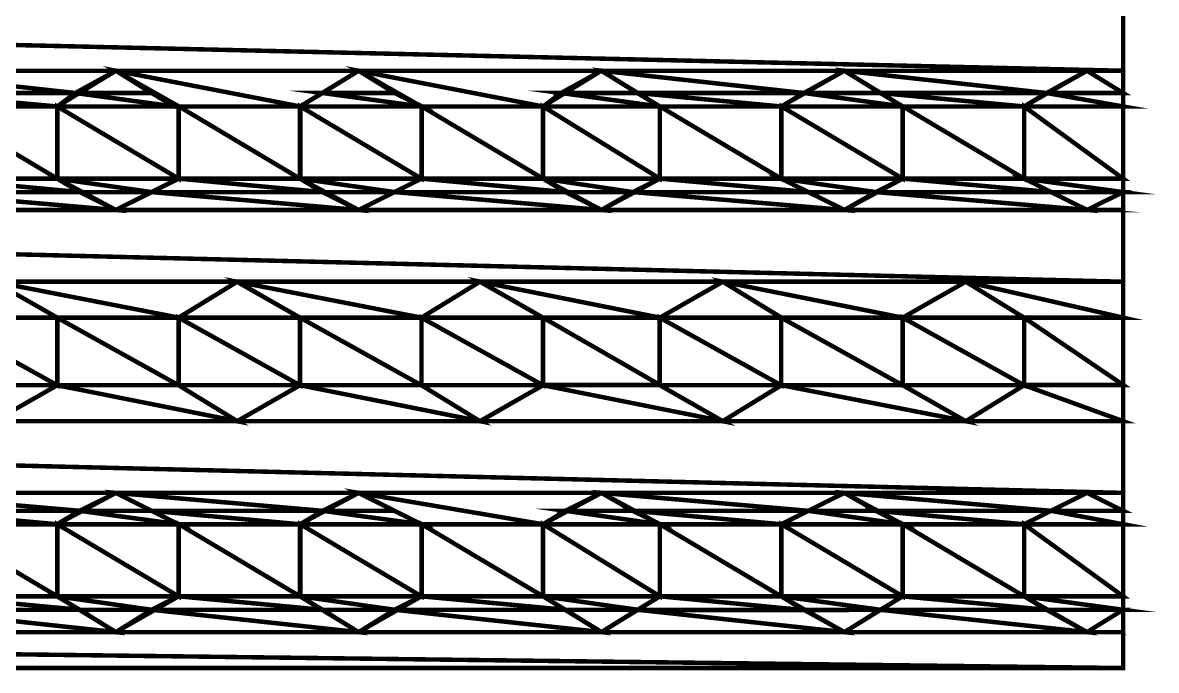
# Model space of a CAD drawing. Header units: metres. Extents: x -593 to 248, y 430 to 1024.
# Drawn here: x -471.31 to -460.62, y 573.08 to 579.19 of the extents above; entities that cross this region are included whole.
import ezdxf

# ---------------------------------------------------------------- set-up
doc = ezdxf.new("R2010")
doc.units = ezdxf.units.M
doc.header["$MEASUREMENT"] = 0
for name, color, linetype in [('C00-00-00-BLACK', 7, 'Continuous'), ('C62-64-65', 252, 'Continuous'), ('C93-95-97', 253, 'Continuous')]:
    doc.layers.add(name, color=color, linetype=linetype)

msp = doc.modelspace()

# ---------------------------------------------------------------- linework, layer by layer
at = {"layer": 'C00-00-00-BLACK', "const_width": 0.0423}
for points in [[(-460.931, 586.583), (-460.931, 573.103)], [(-470.983, 578.403), (-470.431, 578.74)], [(-470.431, 578.74), (-469.839, 578.403)], [(-468.694, 578.403), (-468.141, 578.74)], [(-468.141, 578.74), (-467.549, 578.403)], [(-466.402, 578.403), (-465.852, 578.74)], [(-465.852, 578.74), (-465.3, 578.403)], [(-464.156, 578.403), (-463.56, 578.74)], [(-463.56, 578.74), (-463.01, 578.403)], [(-461.865, 578.403), (-461.272, 578.74)], [(-461.272, 578.74), (-460.931, 578.53)], [(-470.983, 578.403), (-470.983, 577.722)], [(-469.839, 578.403), (-469.839, 577.722)], [(-468.694, 578.403), (-468.694, 577.722)], [(-467.549, 578.403), (-467.549, 577.722)], [(-466.402, 578.403), (-466.402, 577.722)], [(-465.3, 578.403), (-465.3, 577.722)], [(-464.156, 578.403), (-464.156, 577.722)], [(-463.01, 578.403), (-463.01, 577.722)], [(-461.865, 578.403), (-461.865, 577.722)], [(-470.983, 577.722), (-470.431, 577.426)], [(-470.431, 577.426), (-469.839, 577.722)], [(-468.694, 577.722), (-468.141, 577.426)], [(-468.141, 577.426), (-467.549, 577.722)], [(-466.402, 577.722), (-465.852, 577.426)], [(-465.852, 577.426), (-465.3, 577.722)], [(-464.156, 577.722), (-463.56, 577.426)], [(-463.56, 577.426), (-463.01, 577.722)], [(-461.865, 577.722), (-461.272, 577.426)], [(-461.272, 577.426), (-460.931, 577.595)], [(-471.578, 576.749), (-470.983, 576.41)], [(-469.839, 576.41), (-469.286, 576.749)], [(-469.286, 576.749), (-468.694, 576.41)], [(-467.549, 576.41), (-466.997, 576.749)], [(-466.997, 576.749), (-466.402, 576.41)], [(-465.3, 576.41), (-464.707, 576.749)], [(-464.707, 576.749), (-464.156, 576.41)], [(-463.01, 576.41), (-462.415, 576.749)], [(-462.415, 576.749), (-461.865, 576.41)], [(-470.983, 576.41), (-470.983, 575.772)], [(-469.839, 576.41), (-469.839, 575.772)], [(-468.694, 576.41), (-468.694, 575.772)], [(-467.549, 576.41), (-467.549, 575.772)], [(-466.402, 576.41), (-466.402, 575.772)], [(-465.3, 576.41), (-465.3, 575.772)], [(-464.156, 576.41), (-464.156, 575.772)], [(-463.01, 576.41), (-463.01, 575.772)], [(-461.865, 576.41), (-461.865, 575.772)], [(-471.578, 575.433), (-470.983, 575.772)], [(-469.839, 575.772), (-469.286, 575.433)], [(-469.286, 575.433), (-468.694, 575.772)], [(-467.549, 575.772), (-466.997, 575.433)], [(-466.997, 575.433), (-466.402, 575.772)], [(-465.3, 575.772), (-464.707, 575.433)], [(-464.707, 575.433), (-464.156, 575.772)], [(-463.01, 575.772), (-462.415, 575.433)], [(-462.415, 575.433), (-461.865, 575.772)], [(-470.983, 574.46), (-470.431, 574.756)], [(-470.431, 574.756), (-469.839, 574.46)], [(-468.694, 574.46), (-468.141, 574.756)], [(-468.141, 574.756), (-467.549, 574.46)], [(-466.402, 574.46), (-465.852, 574.756)], [(-465.852, 574.756), (-465.3, 574.46)], [(-464.156, 574.46), (-463.56, 574.756)], [(-463.56, 574.756), (-463.01, 574.46)], [(-461.865, 574.46), (-461.272, 574.756)], [(-461.272, 574.756), (-460.931, 574.587)], [(-470.983, 574.46), (-470.983, 573.78)], [(-469.839, 574.46), (-469.839, 573.78)], [(-468.694, 574.46), (-468.694, 573.78)], [(-467.549, 574.46), (-467.549, 573.78)], [(-466.402, 574.46), (-466.402, 573.78)], [(-465.3, 574.46), (-465.3, 573.78)], [(-464.156, 574.46), (-464.156, 573.78)], [(-463.01, 574.46), (-463.01, 573.78)], [(-461.865, 574.46), (-461.865, 573.78)], [(-470.983, 573.78), (-470.431, 573.442)], [(-470.431, 573.442), (-469.839, 573.78)], [(-468.694, 573.78), (-468.141, 573.442)], [(-468.141, 573.442), (-467.549, 573.78)], [(-466.402, 573.78), (-465.852, 573.442)], [(-465.852, 573.442), (-465.3, 573.78)], [(-464.156, 573.78), (-463.56, 573.442)], [(-463.56, 573.442), (-463.01, 573.78)], [(-461.865, 573.78), (-461.272, 573.442)], [(-461.272, 573.442), (-460.931, 573.653)], [(-460.931, 573.103), (-488.286, 573.103)]]:
    msp.add_lwpolyline(points, dxfattribs=at)
at = {"layer": 'C62-64-65', "const_width": 0.0423}
for points in [[(-470.431, 578.74), (-470.094, 578.53), (-470.813, 578.53), (-470.431, 578.74)], [(-468.141, 578.74), (-467.802, 578.53), (-468.481, 578.53), (-468.141, 578.74)], [(-465.852, 578.74), (-465.513, 578.53), (-466.232, 578.53), (-465.852, 578.74)], [(-463.56, 578.74), (-463.221, 578.53), (-463.942, 578.53), (-463.56, 578.74)], [(-461.272, 578.74), (-460.931, 578.53), (-461.653, 578.53), (-461.272, 578.74)], [(-470.094, 578.53), (-470.813, 578.53), (-469.879, 578.403), (-470.094, 578.53)], [(-470.813, 578.53), (-469.879, 578.403), (-470.983, 578.403), (-470.813, 578.53)], [(-467.802, 578.53), (-468.481, 578.53), (-467.549, 578.403), (-467.802, 578.53)], [(-468.481, 578.53), (-467.549, 578.403), (-468.694, 578.403), (-468.481, 578.53)], [(-465.513, 578.53), (-466.232, 578.53), (-465.3, 578.403), (-465.513, 578.53)], [(-466.232, 578.53), (-465.3, 578.403), (-466.402, 578.403), (-466.232, 578.53)], [(-463.221, 578.53), (-463.942, 578.53), (-463.01, 578.403), (-463.221, 578.53)], [(-463.942, 578.53), (-463.01, 578.403), (-464.156, 578.403), (-463.942, 578.53)], [(-461.653, 578.53), (-460.931, 578.403), (-461.865, 578.403), (-461.653, 578.53)], [(-460.931, 578.53), (-461.653, 578.53), (-460.931, 578.403), (-460.931, 578.53)], [(-469.839, 578.403), (-470.983, 578.403), (-469.839, 577.722), (-469.839, 578.403)], [(-470.983, 578.403), (-469.839, 577.722), (-470.983, 577.722), (-470.983, 578.403)], [(-467.549, 578.403), (-468.691, 578.403), (-467.549, 577.722), (-467.549, 578.403)], [(-468.691, 578.403), (-467.549, 577.722), (-468.691, 577.722), (-468.691, 578.403)], [(-465.3, 578.403), (-466.402, 578.403), (-465.3, 577.722), (-465.3, 578.403)], [(-466.402, 578.403), (-465.3, 577.722), (-466.402, 577.722), (-466.402, 578.403)], [(-463.01, 578.403), (-464.153, 578.403), (-463.01, 577.722), (-463.01, 578.403)], [(-464.153, 578.403), (-463.01, 577.722), (-464.153, 577.722), (-464.153, 578.403)], [(-460.931, 578.403), (-461.865, 578.403), (-460.931, 577.722), (-460.931, 578.403)], [(-461.865, 578.403), (-460.931, 577.722), (-461.865, 577.722), (-461.865, 578.403)], [(-469.839, 577.722), (-470.985, 577.722), (-470.094, 577.595), (-469.839, 577.722)], [(-470.985, 577.722), (-470.094, 577.595), (-470.773, 577.595), (-470.985, 577.722)], [(-467.549, 577.722), (-468.694, 577.722), (-467.802, 577.595), (-467.549, 577.722)], [(-468.694, 577.722), (-467.802, 577.595), (-468.481, 577.595), (-468.694, 577.722)], [(-465.3, 577.722), (-466.402, 577.722), (-465.556, 577.595), (-465.3, 577.722)], [(-466.402, 577.722), (-465.556, 577.595), (-466.191, 577.595), (-466.402, 577.722)], [(-463.01, 577.722), (-464.156, 577.722), (-463.264, 577.595), (-463.01, 577.722)], [(-464.156, 577.722), (-463.264, 577.595), (-463.899, 577.595), (-464.156, 577.722)], [(-461.865, 577.722), (-460.931, 577.722), (-460.931, 577.595), (-461.865, 577.722)], [(-461.865, 577.722), (-461.611, 577.595), (-460.931, 577.595), (-461.865, 577.722)], [(-470.771, 577.595), (-470.094, 577.595), (-470.431, 577.426), (-470.771, 577.595)], [(-468.481, 577.595), (-467.802, 577.595), (-468.141, 577.426), (-468.481, 577.595)], [(-466.191, 577.595), (-465.556, 577.595), (-465.852, 577.426), (-466.191, 577.595)], [(-463.899, 577.595), (-463.264, 577.595), (-463.56, 577.426), (-463.899, 577.595)], [(-461.611, 577.595), (-460.931, 577.595), (-461.272, 577.426), (-461.611, 577.595)], [(-471.578, 576.749), (-470.983, 576.41), (-472.128, 576.41), (-471.578, 576.749)], [(-469.286, 576.749), (-468.694, 576.41), (-469.839, 576.41), (-469.286, 576.749)], [(-466.997, 576.749), (-466.402, 576.41), (-467.549, 576.41), (-466.997, 576.749)], [(-464.707, 576.749), (-464.156, 576.41), (-465.3, 576.41), (-464.707, 576.749)], [(-462.415, 576.749), (-461.865, 576.41), (-463.01, 576.41), (-462.415, 576.749)], [(-470.983, 576.41), (-472.128, 576.41), (-470.983, 575.772), (-470.983, 576.41)], [(-472.128, 576.41), (-470.983, 575.772), (-472.128, 575.772), (-472.128, 576.41)], [(-468.694, 576.41), (-469.839, 576.41), (-468.694, 575.772), (-468.694, 576.41)], [(-469.839, 576.41), (-468.694, 575.772), (-469.839, 575.772), (-469.839, 576.41)], [(-466.402, 576.41), (-467.549, 576.41), (-466.402, 575.772), (-466.402, 576.41)], [(-467.549, 576.41), (-466.402, 575.772), (-467.549, 575.772), (-467.549, 576.41)], [(-464.156, 576.41), (-465.302, 576.41), (-464.156, 575.772), (-464.156, 576.41)], [(-465.302, 576.41), (-464.156, 575.772), (-465.302, 575.772), (-465.302, 576.41)], [(-463.01, 576.41), (-461.865, 576.41), (-461.865, 575.772), (-463.01, 576.41)], [(-463.01, 576.41), (-463.01, 575.772), (-461.865, 575.772), (-463.01, 576.41)], [(-472.128, 575.772), (-470.983, 575.772), (-471.578, 575.433), (-472.128, 575.772)], [(-469.839, 575.772), (-468.694, 575.772), (-469.286, 575.433), (-469.839, 575.772)], [(-467.549, 575.772), (-466.402, 575.772), (-466.997, 575.433), (-467.549, 575.772)], [(-465.3, 575.772), (-464.156, 575.772), (-464.707, 575.433), (-465.3, 575.772)], [(-463.01, 575.772), (-461.865, 575.772), (-462.415, 575.433), (-463.01, 575.772)], [(-470.431, 574.756), (-470.094, 574.587), (-470.771, 574.587), (-470.431, 574.756)], [(-468.141, 574.756), (-467.802, 574.587), (-468.481, 574.587), (-468.141, 574.756)], [(-465.852, 574.756), (-465.556, 574.587), (-466.191, 574.587), (-465.852, 574.756)], [(-463.56, 574.756), (-463.264, 574.587), (-463.899, 574.587), (-463.56, 574.756)], [(-461.272, 574.756), (-460.931, 574.587), (-461.611, 574.587), (-461.272, 574.756)], [(-470.094, 574.587), (-470.773, 574.587), (-469.839, 574.46), (-470.094, 574.587)], [(-470.773, 574.587), (-469.839, 574.46), (-470.985, 574.46), (-470.773, 574.587)], [(-467.802, 574.587), (-468.481, 574.587), (-467.549, 574.46), (-467.802, 574.587)], [(-468.481, 574.587), (-467.549, 574.46), (-468.694, 574.46), (-468.481, 574.587)], [(-465.556, 574.587), (-466.191, 574.587), (-465.3, 574.46), (-465.556, 574.587)], [(-466.191, 574.587), (-465.3, 574.46), (-466.402, 574.46), (-466.191, 574.587)], [(-463.899, 574.587), (-463.01, 574.46), (-464.156, 574.46), (-463.899, 574.587)], [(-463.264, 574.587), (-463.899, 574.587), (-463.01, 574.46), (-463.264, 574.587)], [(-461.611, 574.587), (-460.931, 574.46), (-461.865, 574.46), (-461.611, 574.587)], [(-460.931, 574.587), (-461.611, 574.587), (-460.931, 574.46), (-460.931, 574.587)], [(-469.839, 574.46), (-470.983, 574.46), (-469.839, 573.78), (-469.839, 574.46)], [(-470.983, 574.46), (-469.839, 573.78), (-470.983, 573.78), (-470.983, 574.46)], [(-467.549, 574.46), (-468.691, 574.46), (-467.549, 573.78), (-467.549, 574.46)], [(-468.691, 574.46), (-467.549, 573.78), (-468.691, 573.78), (-468.691, 574.46)], [(-465.3, 574.46), (-466.402, 574.46), (-465.3, 573.78), (-465.3, 574.46)], [(-466.402, 574.46), (-465.3, 573.78), (-466.402, 573.78), (-466.402, 574.46)], [(-463.01, 574.46), (-464.153, 574.46), (-463.01, 573.78), (-463.01, 574.46)], [(-464.153, 574.46), (-463.01, 573.78), (-464.153, 573.78), (-464.153, 574.46)], [(-460.931, 574.46), (-461.865, 574.46), (-460.931, 573.78), (-460.931, 574.46)], [(-461.865, 574.46), (-460.931, 573.78), (-461.865, 573.78), (-461.865, 574.46)], [(-470.985, 573.78), (-470.094, 573.653), (-470.773, 573.653), (-470.985, 573.78)], [(-468.694, 573.78), (-467.802, 573.653), (-468.481, 573.653), (-468.694, 573.78)], [(-466.402, 573.78), (-465.51, 573.653), (-466.191, 573.653), (-466.402, 573.78)], [(-464.156, 573.78), (-463.221, 573.653), (-463.942, 573.653), (-464.156, 573.78)], [(-461.865, 573.78), (-461.653, 573.653), (-460.931, 573.653), (-461.865, 573.78)], [(-469.839, 573.78), (-470.985, 573.78), (-470.094, 573.653), (-469.839, 573.78)], [(-467.549, 573.78), (-468.694, 573.78), (-467.802, 573.653), (-467.549, 573.78)], [(-465.3, 573.78), (-466.402, 573.78), (-465.51, 573.653), (-465.3, 573.78)], [(-463.01, 573.78), (-464.156, 573.78), (-463.221, 573.653), (-463.01, 573.78)], [(-461.865, 573.78), (-460.931, 573.78), (-460.931, 573.653), (-461.865, 573.78)], [(-470.771, 573.653), (-470.094, 573.653), (-470.431, 573.442), (-470.771, 573.653)], [(-468.481, 573.653), (-467.802, 573.653), (-468.141, 573.442), (-468.481, 573.653)], [(-466.191, 573.653), (-465.513, 573.653), (-465.852, 573.442), (-466.191, 573.653)], [(-463.942, 573.653), (-463.221, 573.653), (-463.56, 573.442), (-463.942, 573.653)], [(-461.653, 573.653), (-460.931, 573.653), (-461.272, 573.442), (-461.653, 573.653)]]:
    msp.add_lwpolyline(points, close=True, dxfattribs=at)
at = {"layer": 'C62-64-65'}
for points in [[(-470.431, 578.74), (-470.094, 578.53), (-470.813, 578.53), (-470.431, 578.74)], [(-468.141, 578.74), (-467.802, 578.53), (-468.481, 578.53), (-468.141, 578.74)], [(-465.852, 578.74), (-465.513, 578.53), (-466.232, 578.53), (-465.852, 578.74)], [(-463.56, 578.74), (-463.221, 578.53), (-463.942, 578.53), (-463.56, 578.74)], [(-461.272, 578.74), (-460.931, 578.53), (-461.653, 578.53), (-461.272, 578.74)], [(-470.813, 578.53), (-469.879, 578.403), (-470.983, 578.403), (-470.813, 578.53)], [(-470.094, 578.53), (-470.813, 578.53), (-469.879, 578.403), (-470.094, 578.53)], [(-468.481, 578.53), (-467.549, 578.403), (-468.694, 578.403), (-468.481, 578.53)], [(-467.802, 578.53), (-468.481, 578.53), (-467.549, 578.403), (-467.802, 578.53)], [(-466.232, 578.53), (-465.3, 578.403), (-466.402, 578.403), (-466.232, 578.53)], [(-465.513, 578.53), (-466.232, 578.53), (-465.3, 578.403), (-465.513, 578.53)], [(-463.942, 578.53), (-463.01, 578.403), (-464.156, 578.403), (-463.942, 578.53)], [(-463.221, 578.53), (-463.942, 578.53), (-463.01, 578.403), (-463.221, 578.53)], [(-461.653, 578.53), (-460.931, 578.403), (-461.865, 578.403), (-461.653, 578.53)], [(-460.931, 578.53), (-461.653, 578.53), (-460.931, 578.403), (-460.931, 578.53)], [(-469.839, 578.403), (-470.983, 578.403), (-469.839, 577.722), (-469.839, 578.403)], [(-470.983, 578.403), (-469.839, 577.722), (-470.983, 577.722), (-470.983, 578.403)], [(-467.549, 578.403), (-468.691, 578.403), (-467.549, 577.722), (-467.549, 578.403)], [(-468.691, 578.403), (-467.549, 577.722), (-468.691, 577.722), (-468.691, 578.403)], [(-465.3, 578.403), (-466.402, 578.403), (-465.3, 577.722), (-465.3, 578.403)], [(-466.402, 578.403), (-465.3, 577.722), (-466.402, 577.722), (-466.402, 578.403)], [(-463.01, 578.403), (-464.153, 578.403), (-463.01, 577.722), (-463.01, 578.403)], [(-464.153, 578.403), (-463.01, 577.722), (-464.153, 577.722), (-464.153, 578.403)], [(-460.931, 578.403), (-461.865, 578.403), (-460.931, 577.722), (-460.931, 578.403)], [(-461.865, 578.403), (-460.931, 577.722), (-461.865, 577.722), (-461.865, 578.403)], [(-469.839, 577.722), (-470.985, 577.722), (-470.094, 577.595), (-469.839, 577.722)], [(-470.985, 577.722), (-470.094, 577.595), (-470.773, 577.595), (-470.985, 577.722)], [(-467.549, 577.722), (-468.694, 577.722), (-467.802, 577.595), (-467.549, 577.722)], [(-468.694, 577.722), (-467.802, 577.595), (-468.481, 577.595), (-468.694, 577.722)], [(-465.3, 577.722), (-466.402, 577.722), (-465.556, 577.595), (-465.3, 577.722)], [(-466.402, 577.722), (-465.556, 577.595), (-466.191, 577.595), (-466.402, 577.722)], [(-463.01, 577.722), (-464.156, 577.722), (-463.264, 577.595), (-463.01, 577.722)], [(-464.156, 577.722), (-463.264, 577.595), (-463.899, 577.595), (-464.156, 577.722)], [(-461.865, 577.722), (-461.611, 577.595), (-460.931, 577.595), (-461.865, 577.722)], [(-461.865, 577.722), (-460.931, 577.722), (-460.931, 577.595), (-461.865, 577.722)], [(-470.771, 577.595), (-470.094, 577.595), (-470.431, 577.426), (-470.771, 577.595)], [(-468.481, 577.595), (-467.802, 577.595), (-468.141, 577.426), (-468.481, 577.595)], [(-466.191, 577.595), (-465.556, 577.595), (-465.852, 577.426), (-466.191, 577.595)], [(-463.899, 577.595), (-463.264, 577.595), (-463.56, 577.426), (-463.899, 577.595)], [(-461.611, 577.595), (-460.931, 577.595), (-461.272, 577.426), (-461.611, 577.595)], [(-471.578, 576.749), (-470.983, 576.41), (-472.128, 576.41), (-471.578, 576.749)], [(-469.286, 576.749), (-468.694, 576.41), (-469.839, 576.41), (-469.286, 576.749)], [(-466.997, 576.749), (-466.402, 576.41), (-467.549, 576.41), (-466.997, 576.749)], [(-464.707, 576.749), (-464.156, 576.41), (-465.3, 576.41), (-464.707, 576.749)], [(-462.415, 576.749), (-461.865, 576.41), (-463.01, 576.41), (-462.415, 576.749)], [(-470.983, 576.41), (-472.128, 576.41), (-470.983, 575.772), (-470.983, 576.41)], [(-472.128, 576.41), (-470.983, 575.772), (-472.128, 575.772), (-472.128, 576.41)], [(-468.694, 576.41), (-469.839, 576.41), (-468.694, 575.772), (-468.694, 576.41)], [(-469.839, 576.41), (-468.694, 575.772), (-469.839, 575.772), (-469.839, 576.41)], [(-466.402, 576.41), (-467.549, 576.41), (-466.402, 575.772), (-466.402, 576.41)], [(-467.549, 576.41), (-466.402, 575.772), (-467.549, 575.772), (-467.549, 576.41)], [(-464.156, 576.41), (-465.302, 576.41), (-464.156, 575.772), (-464.156, 576.41)], [(-465.302, 576.41), (-464.156, 575.772), (-465.302, 575.772), (-465.302, 576.41)], [(-463.01, 576.41), (-463.01, 575.772), (-461.865, 575.772), (-463.01, 576.41)], [(-463.01, 576.41), (-461.865, 576.41), (-461.865, 575.772), (-463.01, 576.41)], [(-472.128, 575.772), (-470.983, 575.772), (-471.578, 575.433), (-472.128, 575.772)], [(-469.839, 575.772), (-468.694, 575.772), (-469.286, 575.433), (-469.839, 575.772)], [(-467.549, 575.772), (-466.402, 575.772), (-466.997, 575.433), (-467.549, 575.772)], [(-465.3, 575.772), (-464.156, 575.772), (-464.707, 575.433), (-465.3, 575.772)], [(-463.01, 575.772), (-461.865, 575.772), (-462.415, 575.433), (-463.01, 575.772)], [(-470.431, 574.756), (-470.094, 574.587), (-470.771, 574.587), (-470.431, 574.756)], [(-468.141, 574.756), (-467.802, 574.587), (-468.481, 574.587), (-468.141, 574.756)], [(-465.852, 574.756), (-465.556, 574.587), (-466.191, 574.587), (-465.852, 574.756)], [(-463.56, 574.756), (-463.264, 574.587), (-463.899, 574.587), (-463.56, 574.756)], [(-461.272, 574.756), (-460.931, 574.587), (-461.611, 574.587), (-461.272, 574.756)], [(-470.773, 574.587), (-469.839, 574.46), (-470.985, 574.46), (-470.773, 574.587)], [(-470.094, 574.587), (-470.773, 574.587), (-469.839, 574.46), (-470.094, 574.587)], [(-468.481, 574.587), (-467.549, 574.46), (-468.694, 574.46), (-468.481, 574.587)], [(-467.802, 574.587), (-468.481, 574.587), (-467.549, 574.46), (-467.802, 574.587)], [(-466.191, 574.587), (-465.3, 574.46), (-466.402, 574.46), (-466.191, 574.587)], [(-465.556, 574.587), (-466.191, 574.587), (-465.3, 574.46), (-465.556, 574.587)], [(-463.899, 574.587), (-463.01, 574.46), (-464.156, 574.46), (-463.899, 574.587)], [(-463.264, 574.587), (-463.899, 574.587), (-463.01, 574.46), (-463.264, 574.587)], [(-461.611, 574.587), (-460.931, 574.46), (-461.865, 574.46), (-461.611, 574.587)], [(-460.931, 574.587), (-461.611, 574.587), (-460.931, 574.46), (-460.931, 574.587)], [(-469.839, 574.46), (-470.983, 574.46), (-469.839, 573.78), (-469.839, 574.46)], [(-470.983, 574.46), (-469.839, 573.78), (-470.983, 573.78), (-470.983, 574.46)], [(-467.549, 574.46), (-468.691, 574.46), (-467.549, 573.78), (-467.549, 574.46)], [(-468.691, 574.46), (-467.549, 573.78), (-468.691, 573.78), (-468.691, 574.46)], [(-465.3, 574.46), (-466.402, 574.46), (-465.3, 573.78), (-465.3, 574.46)], [(-466.402, 574.46), (-465.3, 573.78), (-466.402, 573.78), (-466.402, 574.46)], [(-463.01, 574.46), (-464.153, 574.46), (-463.01, 573.78), (-463.01, 574.46)], [(-464.153, 574.46), (-463.01, 573.78), (-464.153, 573.78), (-464.153, 574.46)], [(-460.931, 574.46), (-461.865, 574.46), (-460.931, 573.78), (-460.931, 574.46)], [(-461.865, 574.46), (-460.931, 573.78), (-461.865, 573.78), (-461.865, 574.46)], [(-469.839, 573.78), (-470.985, 573.78), (-470.094, 573.653), (-469.839, 573.78)], [(-470.985, 573.78), (-470.094, 573.653), (-470.773, 573.653), (-470.985, 573.78)], [(-467.549, 573.78), (-468.694, 573.78), (-467.802, 573.653), (-467.549, 573.78)], [(-468.694, 573.78), (-467.802, 573.653), (-468.481, 573.653), (-468.694, 573.78)], [(-465.3, 573.78), (-466.402, 573.78), (-465.51, 573.653), (-465.3, 573.78)], [(-466.402, 573.78), (-465.51, 573.653), (-466.191, 573.653), (-466.402, 573.78)], [(-463.01, 573.78), (-464.156, 573.78), (-463.221, 573.653), (-463.01, 573.78)], [(-464.156, 573.78), (-463.221, 573.653), (-463.942, 573.653), (-464.156, 573.78)], [(-461.865, 573.78), (-461.653, 573.653), (-460.931, 573.653), (-461.865, 573.78)], [(-461.865, 573.78), (-460.931, 573.78), (-460.931, 573.653), (-461.865, 573.78)], [(-470.771, 573.653), (-470.094, 573.653), (-470.431, 573.442), (-470.771, 573.653)], [(-468.481, 573.653), (-467.802, 573.653), (-468.141, 573.442), (-468.481, 573.653)], [(-466.191, 573.653), (-465.513, 573.653), (-465.852, 573.442), (-466.191, 573.653)], [(-463.942, 573.653), (-463.221, 573.653), (-463.56, 573.442), (-463.942, 573.653)], [(-461.653, 573.653), (-460.931, 573.653), (-461.272, 573.442), (-461.653, 573.653)]]:
    msp.add_lwpolyline(points, close=True, dxfattribs=at)
at = {"layer": 'C93-95-97', "const_width": 0.0423}
for points in [[(-460.931, 579.376), (-488.286, 579.376), (-460.931, 578.74), (-460.931, 579.376)], [(-488.286, 579.376), (-460.931, 578.74), (-488.286, 578.74), (-488.286, 579.376)], [(-470.431, 578.74), (-472.72, 578.74), (-470.813, 578.53), (-470.431, 578.74)], [(-472.72, 578.74), (-470.813, 578.53), (-472.383, 578.53), (-472.72, 578.74)], [(-468.141, 578.74), (-470.431, 578.74), (-468.691, 578.403), (-468.141, 578.74)], [(-470.431, 578.74), (-468.691, 578.403), (-469.836, 578.403), (-470.431, 578.74)], [(-465.852, 578.74), (-468.144, 578.74), (-466.402, 578.403), (-465.852, 578.74)], [(-468.144, 578.74), (-466.402, 578.403), (-467.549, 578.403), (-468.144, 578.74)], [(-463.56, 578.74), (-465.849, 578.74), (-463.942, 578.53), (-463.56, 578.74)], [(-465.849, 578.74), (-463.942, 578.53), (-465.51, 578.53), (-465.849, 578.74)], [(-461.272, 578.74), (-463.56, 578.74), (-461.653, 578.53), (-461.272, 578.74)], [(-463.56, 578.74), (-461.653, 578.53), (-463.221, 578.53), (-463.56, 578.74)], [(-461.272, 578.74), (-460.931, 578.74), (-460.931, 578.53), (-461.272, 578.74)], [(-470.813, 578.53), (-472.383, 578.53), (-470.983, 578.403), (-470.813, 578.53)], [(-472.383, 578.53), (-470.983, 578.403), (-472.128, 578.403), (-472.383, 578.53)], [(-463.942, 578.53), (-465.51, 578.53), (-464.153, 578.403), (-463.942, 578.53)], [(-465.51, 578.53), (-464.153, 578.403), (-465.3, 578.403), (-465.51, 578.53)], [(-461.653, 578.53), (-463.221, 578.53), (-461.865, 578.403), (-461.653, 578.53)], [(-463.221, 578.53), (-461.865, 578.403), (-463.01, 578.403), (-463.221, 578.53)], [(-470.983, 578.403), (-472.125, 578.403), (-470.983, 577.722), (-470.983, 578.403)], [(-472.125, 578.403), (-470.983, 577.722), (-472.125, 577.722), (-472.125, 578.403)], [(-468.694, 578.403), (-469.836, 578.403), (-468.694, 577.722), (-468.694, 578.403)], [(-469.836, 578.403), (-468.694, 577.722), (-469.836, 577.722), (-469.836, 578.403)], [(-466.402, 578.403), (-467.546, 578.403), (-466.402, 577.722), (-466.402, 578.403)], [(-467.546, 578.403), (-466.402, 577.722), (-467.546, 577.722), (-467.546, 578.403)], [(-464.156, 578.403), (-465.3, 578.403), (-464.156, 577.722), (-464.156, 578.403)], [(-465.3, 578.403), (-464.156, 577.722), (-465.3, 577.722), (-465.3, 578.403)], [(-461.865, 578.403), (-463.008, 578.403), (-461.865, 577.722), (-461.865, 578.403)], [(-463.008, 578.403), (-461.865, 577.722), (-463.008, 577.722), (-463.008, 578.403)], [(-470.983, 577.722), (-472.128, 577.722), (-470.771, 577.595), (-470.983, 577.722)], [(-472.128, 577.722), (-470.771, 577.595), (-472.383, 577.595), (-472.128, 577.722)], [(-468.694, 577.722), (-469.839, 577.722), (-468.481, 577.595), (-468.694, 577.722)], [(-469.839, 577.722), (-468.481, 577.595), (-470.094, 577.595), (-469.839, 577.722)], [(-466.402, 577.722), (-467.549, 577.722), (-466.191, 577.595), (-466.402, 577.722)], [(-467.549, 577.722), (-466.191, 577.595), (-467.802, 577.595), (-467.549, 577.722)], [(-464.156, 577.722), (-465.3, 577.722), (-463.899, 577.595), (-464.156, 577.722)], [(-465.3, 577.722), (-463.899, 577.595), (-465.556, 577.595), (-465.3, 577.722)], [(-461.865, 577.722), (-463.01, 577.722), (-461.611, 577.595), (-461.865, 577.722)], [(-463.01, 577.722), (-461.611, 577.595), (-463.264, 577.595), (-463.01, 577.722)], [(-470.771, 577.595), (-472.383, 577.595), (-470.431, 577.426), (-470.771, 577.595)], [(-472.383, 577.595), (-470.431, 577.426), (-472.72, 577.426), (-472.383, 577.595)], [(-468.481, 577.595), (-470.094, 577.595), (-468.144, 577.426), (-468.481, 577.595)], [(-470.094, 577.595), (-468.144, 577.426), (-470.431, 577.426), (-470.094, 577.595)], [(-466.191, 577.595), (-467.802, 577.595), (-465.852, 577.426), (-466.191, 577.595)], [(-467.802, 577.595), (-465.852, 577.426), (-468.141, 577.426), (-467.802, 577.595)], [(-463.899, 577.595), (-465.553, 577.595), (-463.558, 577.426), (-463.899, 577.595)], [(-465.553, 577.595), (-463.558, 577.426), (-465.849, 577.426), (-465.553, 577.595)], [(-461.611, 577.595), (-463.264, 577.595), (-461.27, 577.426), (-461.611, 577.595)], [(-463.264, 577.595), (-461.27, 577.426), (-463.56, 577.426), (-463.264, 577.595)], [(-460.931, 577.595), (-460.931, 577.426), (-461.272, 577.426), (-460.931, 577.595)], [(-460.931, 577.426), (-488.286, 577.426), (-460.931, 576.749), (-460.931, 577.426)], [(-488.286, 577.426), (-460.931, 576.749), (-488.286, 576.749), (-488.286, 577.426)], [(-469.286, 576.749), (-471.578, 576.749), (-469.836, 576.41), (-469.286, 576.749)], [(-471.578, 576.749), (-469.836, 576.41), (-470.983, 576.41), (-471.578, 576.749)], [(-466.997, 576.749), (-469.289, 576.749), (-467.549, 576.41), (-466.997, 576.749)], [(-469.289, 576.749), (-467.549, 576.41), (-468.694, 576.41), (-469.289, 576.749)], [(-464.707, 576.749), (-466.994, 576.749), (-465.3, 576.41), (-464.707, 576.749)], [(-466.994, 576.749), (-465.3, 576.41), (-466.402, 576.41), (-466.994, 576.749)], [(-462.415, 576.749), (-464.707, 576.749), (-463.01, 576.41), (-462.415, 576.749)], [(-464.707, 576.749), (-463.01, 576.41), (-464.153, 576.41), (-464.707, 576.749)], [(-460.931, 576.749), (-462.415, 576.749), (-460.931, 576.41), (-460.931, 576.749)], [(-462.415, 576.749), (-460.931, 576.41), (-461.865, 576.41), (-462.415, 576.749)], [(-469.839, 576.41), (-470.985, 576.41), (-469.839, 575.772), (-469.839, 576.41)], [(-470.985, 576.41), (-469.839, 575.772), (-470.985, 575.772), (-470.985, 576.41)], [(-467.549, 576.41), (-468.694, 576.41), (-467.549, 575.772), (-467.549, 576.41)], [(-468.694, 576.41), (-467.549, 575.772), (-468.694, 575.772), (-468.694, 576.41)], [(-465.3, 576.41), (-466.402, 576.41), (-465.3, 575.775), (-465.3, 576.41)], [(-466.402, 576.41), (-465.3, 575.775), (-466.402, 575.775), (-466.402, 576.41)], [(-463.01, 576.41), (-464.156, 576.41), (-463.01, 575.772), (-463.01, 576.41)], [(-464.156, 576.41), (-463.01, 575.772), (-464.156, 575.772), (-464.156, 576.41)], [(-460.931, 576.41), (-461.865, 576.41), (-460.931, 575.775), (-460.931, 576.41)], [(-461.865, 576.41), (-460.931, 575.775), (-461.865, 575.775), (-461.865, 576.41)], [(-470.983, 575.772), (-469.286, 575.433), (-471.578, 575.433), (-470.983, 575.772)], [(-469.839, 575.772), (-470.983, 575.772), (-469.286, 575.433), (-469.839, 575.772)], [(-468.694, 575.772), (-466.997, 575.433), (-469.286, 575.433), (-468.694, 575.772)], [(-467.549, 575.772), (-468.694, 575.772), (-466.997, 575.433), (-467.549, 575.772)], [(-466.402, 575.772), (-464.707, 575.433), (-466.994, 575.433), (-466.402, 575.772)], [(-465.3, 575.772), (-466.402, 575.772), (-464.707, 575.433), (-465.3, 575.772)], [(-464.153, 575.772), (-462.415, 575.433), (-464.707, 575.433), (-464.153, 575.772)], [(-463.01, 575.772), (-464.153, 575.772), (-462.415, 575.433), (-463.01, 575.772)], [(-461.865, 575.772), (-460.931, 575.433), (-462.415, 575.433), (-461.865, 575.772)], [(-460.931, 575.772), (-461.865, 575.772), (-460.931, 575.433), (-460.931, 575.772)], [(-460.931, 575.433), (-488.286, 575.433), (-460.931, 574.756), (-460.931, 575.433)], [(-488.286, 575.433), (-460.931, 574.756), (-488.286, 574.756), (-488.286, 575.433)], [(-470.431, 574.756), (-472.723, 574.756), (-470.771, 574.587), (-470.431, 574.756)], [(-472.723, 574.756), (-470.771, 574.587), (-472.383, 574.587), (-472.723, 574.756)], [(-468.141, 574.756), (-470.431, 574.756), (-468.481, 574.587), (-468.141, 574.756)], [(-470.431, 574.756), (-468.481, 574.587), (-470.094, 574.587), (-470.431, 574.756)], [(-465.852, 574.756), (-468.144, 574.756), (-466.402, 574.46), (-465.852, 574.756)], [(-468.144, 574.756), (-466.402, 574.46), (-467.549, 574.46), (-468.144, 574.756)], [(-463.56, 574.756), (-465.849, 574.756), (-463.899, 574.587), (-463.56, 574.756)], [(-465.849, 574.756), (-463.899, 574.587), (-465.553, 574.587), (-465.849, 574.756)], [(-461.272, 574.756), (-463.56, 574.756), (-461.611, 574.587), (-461.272, 574.756)], [(-463.56, 574.756), (-461.611, 574.587), (-463.264, 574.587), (-463.56, 574.756)], [(-461.272, 574.756), (-460.931, 574.756), (-460.931, 574.587), (-461.272, 574.756)], [(-470.771, 574.587), (-472.383, 574.587), (-470.983, 574.46), (-470.771, 574.587)], [(-472.383, 574.587), (-470.983, 574.46), (-472.128, 574.46), (-472.383, 574.587)], [(-468.481, 574.587), (-470.094, 574.587), (-468.694, 574.46), (-468.481, 574.587)], [(-470.094, 574.587), (-468.694, 574.46), (-469.839, 574.46), (-470.094, 574.587)], [(-463.899, 574.587), (-465.553, 574.587), (-464.153, 574.46), (-463.899, 574.587)], [(-465.553, 574.587), (-464.153, 574.46), (-465.3, 574.46), (-465.553, 574.587)], [(-461.611, 574.587), (-463.264, 574.587), (-461.865, 574.46), (-461.611, 574.587)], [(-463.264, 574.587), (-461.865, 574.46), (-463.01, 574.46), (-463.264, 574.587)], [(-470.983, 574.46), (-472.125, 574.46), (-470.983, 573.78), (-470.983, 574.46)], [(-472.125, 574.46), (-470.983, 573.78), (-472.125, 573.78), (-472.125, 574.46)], [(-468.694, 574.46), (-469.836, 574.46), (-468.694, 573.78), (-468.694, 574.46)], [(-469.836, 574.46), (-468.694, 573.78), (-469.836, 573.78), (-469.836, 574.46)], [(-466.402, 574.46), (-467.546, 574.46), (-466.402, 573.78), (-466.402, 574.46)], [(-467.546, 574.46), (-466.402, 573.78), (-467.546, 573.78), (-467.546, 574.46)], [(-464.156, 574.46), (-465.3, 574.46), (-464.156, 573.78), (-464.156, 574.46)], [(-465.3, 574.46), (-464.156, 573.78), (-465.3, 573.78), (-465.3, 574.46)], [(-461.865, 574.46), (-463.008, 574.46), (-461.865, 573.78), (-461.865, 574.46)], [(-463.008, 574.46), (-461.865, 573.78), (-463.008, 573.78), (-463.008, 574.46)], [(-470.983, 573.78), (-472.128, 573.78), (-470.771, 573.653), (-470.983, 573.78)], [(-472.128, 573.78), (-470.771, 573.653), (-472.383, 573.653), (-472.128, 573.78)], [(-468.694, 573.78), (-469.839, 573.78), (-468.481, 573.653), (-468.694, 573.78)], [(-469.839, 573.78), (-468.481, 573.653), (-470.094, 573.653), (-469.839, 573.78)], [(-466.402, 573.78), (-467.549, 573.78), (-466.191, 573.653), (-466.402, 573.78)], [(-467.549, 573.78), (-466.191, 573.653), (-467.802, 573.653), (-467.549, 573.78)], [(-464.156, 573.78), (-465.3, 573.78), (-463.942, 573.65), (-464.156, 573.78)], [(-465.3, 573.78), (-463.942, 573.65), (-465.51, 573.65), (-465.3, 573.78)], [(-461.865, 573.78), (-463.01, 573.78), (-461.653, 573.653), (-461.865, 573.78)], [(-463.01, 573.78), (-461.653, 573.653), (-463.221, 573.653), (-463.01, 573.78)], [(-472.383, 573.653), (-470.43, 573.442), (-472.72, 573.442), (-472.383, 573.653)], [(-470.771, 573.653), (-472.383, 573.653), (-470.43, 573.442), (-470.771, 573.653)], [(-470.094, 573.653), (-468.141, 573.442), (-470.431, 573.442), (-470.094, 573.653)], [(-468.481, 573.653), (-470.094, 573.653), (-468.141, 573.442), (-468.481, 573.653)], [(-467.802, 573.653), (-465.849, 573.442), (-468.141, 573.442), (-467.802, 573.653)], [(-466.191, 573.653), (-467.802, 573.653), (-465.849, 573.442), (-466.191, 573.653)], [(-465.51, 573.653), (-463.558, 573.442), (-465.849, 573.442), (-465.51, 573.653)], [(-463.942, 573.653), (-465.51, 573.653), (-463.558, 573.442), (-463.942, 573.653)], [(-463.221, 573.653), (-461.27, 573.442), (-463.56, 573.442), (-463.221, 573.653)], [(-461.653, 573.653), (-463.221, 573.653), (-461.27, 573.442), (-461.653, 573.653)], [(-460.931, 573.653), (-460.931, 573.442), (-461.272, 573.442), (-460.931, 573.653)], [(-460.931, 573.442), (-488.286, 573.442), (-460.931, 573.103), (-460.931, 573.442)], [(-488.286, 573.442), (-460.931, 573.103), (-488.286, 573.103), (-488.286, 573.442)]]:
    msp.add_lwpolyline(points, close=True, dxfattribs=at)
at = {"layer": 'C93-95-97'}
for points in [[(-460.931, 579.376), (-488.286, 579.376), (-460.931, 578.74), (-460.931, 579.376)], [(-488.286, 579.376), (-460.931, 578.74), (-488.286, 578.74), (-488.286, 579.376)], [(-470.431, 578.74), (-472.72, 578.74), (-470.813, 578.53), (-470.431, 578.74)], [(-472.72, 578.74), (-470.813, 578.53), (-472.383, 578.53), (-472.72, 578.74)], [(-468.141, 578.74), (-470.431, 578.74), (-468.691, 578.403), (-468.141, 578.74)], [(-470.431, 578.74), (-468.691, 578.403), (-469.836, 578.403), (-470.431, 578.74)], [(-465.852, 578.74), (-468.144, 578.74), (-466.402, 578.403), (-465.852, 578.74)], [(-468.144, 578.74), (-466.402, 578.403), (-467.549, 578.403), (-468.144, 578.74)], [(-463.56, 578.74), (-465.849, 578.74), (-463.942, 578.53), (-463.56, 578.74)], [(-465.849, 578.74), (-463.942, 578.53), (-465.51, 578.53), (-465.849, 578.74)], [(-461.272, 578.74), (-463.56, 578.74), (-461.653, 578.53), (-461.272, 578.74)], [(-463.56, 578.74), (-461.653, 578.53), (-463.221, 578.53), (-463.56, 578.74)], [(-461.272, 578.74), (-460.931, 578.74), (-460.931, 578.53), (-461.272, 578.74)], [(-470.813, 578.53), (-472.383, 578.53), (-470.983, 578.403), (-470.813, 578.53)], [(-472.383, 578.53), (-470.983, 578.403), (-472.128, 578.403), (-472.383, 578.53)], [(-463.942, 578.53), (-465.51, 578.53), (-464.153, 578.403), (-463.942, 578.53)], [(-465.51, 578.53), (-464.153, 578.403), (-465.3, 578.403), (-465.51, 578.53)], [(-461.653, 578.53), (-463.221, 578.53), (-461.865, 578.403), (-461.653, 578.53)], [(-463.221, 578.53), (-461.865, 578.403), (-463.01, 578.403), (-463.221, 578.53)], [(-470.983, 578.403), (-472.125, 578.403), (-470.983, 577.722), (-470.983, 578.403)], [(-472.125, 578.403), (-470.983, 577.722), (-472.125, 577.722), (-472.125, 578.403)], [(-468.694, 578.403), (-469.836, 578.403), (-468.694, 577.722), (-468.694, 578.403)], [(-469.836, 578.403), (-468.694, 577.722), (-469.836, 577.722), (-469.836, 578.403)], [(-466.402, 578.403), (-467.546, 578.403), (-466.402, 577.722), (-466.402, 578.403)], [(-467.546, 578.403), (-466.402, 577.722), (-467.546, 577.722), (-467.546, 578.403)], [(-464.156, 578.403), (-465.3, 578.403), (-464.156, 577.722), (-464.156, 578.403)], [(-465.3, 578.403), (-464.156, 577.722), (-465.3, 577.722), (-465.3, 578.403)], [(-461.865, 578.403), (-463.008, 578.403), (-461.865, 577.722), (-461.865, 578.403)], [(-463.008, 578.403), (-461.865, 577.722), (-463.008, 577.722), (-463.008, 578.403)], [(-472.128, 577.722), (-470.771, 577.595), (-472.383, 577.595), (-472.128, 577.722)], [(-470.983, 577.722), (-472.128, 577.722), (-470.771, 577.595), (-470.983, 577.722)], [(-469.839, 577.722), (-468.481, 577.595), (-470.094, 577.595), (-469.839, 577.722)], [(-468.694, 577.722), (-469.839, 577.722), (-468.481, 577.595), (-468.694, 577.722)], [(-467.549, 577.722), (-466.191, 577.595), (-467.802, 577.595), (-467.549, 577.722)], [(-466.402, 577.722), (-467.549, 577.722), (-466.191, 577.595), (-466.402, 577.722)], [(-465.3, 577.722), (-463.899, 577.595), (-465.556, 577.595), (-465.3, 577.722)], [(-464.156, 577.722), (-465.3, 577.722), (-463.899, 577.595), (-464.156, 577.722)], [(-463.01, 577.722), (-461.611, 577.595), (-463.264, 577.595), (-463.01, 577.722)], [(-461.865, 577.722), (-463.01, 577.722), (-461.611, 577.595), (-461.865, 577.722)], [(-472.383, 577.595), (-470.431, 577.426), (-472.72, 577.426), (-472.383, 577.595)], [(-470.771, 577.595), (-472.383, 577.595), (-470.431, 577.426), (-470.771, 577.595)], [(-470.094, 577.595), (-468.144, 577.426), (-470.431, 577.426), (-470.094, 577.595)], [(-468.481, 577.595), (-470.094, 577.595), (-468.144, 577.426), (-468.481, 577.595)], [(-467.802, 577.595), (-465.852, 577.426), (-468.141, 577.426), (-467.802, 577.595)], [(-466.191, 577.595), (-467.802, 577.595), (-465.852, 577.426), (-466.191, 577.595)], [(-465.553, 577.595), (-463.558, 577.426), (-465.849, 577.426), (-465.553, 577.595)], [(-463.899, 577.595), (-465.553, 577.595), (-463.558, 577.426), (-463.899, 577.595)], [(-463.264, 577.595), (-461.27, 577.426), (-463.56, 577.426), (-463.264, 577.595)], [(-461.611, 577.595), (-463.264, 577.595), (-461.27, 577.426), (-461.611, 577.595)], [(-460.931, 577.595), (-460.931, 577.426), (-461.272, 577.426), (-460.931, 577.595)], [(-460.931, 577.426), (-488.286, 577.426), (-460.931, 576.749), (-460.931, 577.426)], [(-488.286, 577.426), (-460.931, 576.749), (-488.286, 576.749), (-488.286, 577.426)], [(-469.286, 576.749), (-471.578, 576.749), (-469.836, 576.41), (-469.286, 576.749)], [(-471.578, 576.749), (-469.836, 576.41), (-470.983, 576.41), (-471.578, 576.749)], [(-466.997, 576.749), (-469.289, 576.749), (-467.549, 576.41), (-466.997, 576.749)], [(-469.289, 576.749), (-467.549, 576.41), (-468.694, 576.41), (-469.289, 576.749)], [(-464.707, 576.749), (-466.994, 576.749), (-465.3, 576.41), (-464.707, 576.749)], [(-466.994, 576.749), (-465.3, 576.41), (-466.402, 576.41), (-466.994, 576.749)], [(-462.415, 576.749), (-464.707, 576.749), (-463.01, 576.41), (-462.415, 576.749)], [(-464.707, 576.749), (-463.01, 576.41), (-464.153, 576.41), (-464.707, 576.749)], [(-460.931, 576.749), (-462.415, 576.749), (-460.931, 576.41), (-460.931, 576.749)], [(-462.415, 576.749), (-460.931, 576.41), (-461.865, 576.41), (-462.415, 576.749)], [(-469.839, 576.41), (-470.985, 576.41), (-469.839, 575.772), (-469.839, 576.41)], [(-470.985, 576.41), (-469.839, 575.772), (-470.985, 575.772), (-470.985, 576.41)], [(-467.549, 576.41), (-468.694, 576.41), (-467.549, 575.772), (-467.549, 576.41)], [(-468.694, 576.41), (-467.549, 575.772), (-468.694, 575.772), (-468.694, 576.41)], [(-465.3, 576.41), (-466.402, 576.41), (-465.3, 575.775), (-465.3, 576.41)], [(-466.402, 576.41), (-465.3, 575.775), (-466.402, 575.775), (-466.402, 576.41)], [(-463.01, 576.41), (-464.156, 576.41), (-463.01, 575.772), (-463.01, 576.41)], [(-464.156, 576.41), (-463.01, 575.772), (-464.156, 575.772), (-464.156, 576.41)], [(-460.931, 576.41), (-461.865, 576.41), (-460.931, 575.775), (-460.931, 576.41)], [(-461.865, 576.41), (-460.931, 575.775), (-461.865, 575.775), (-461.865, 576.41)], [(-470.983, 575.772), (-469.286, 575.433), (-471.578, 575.433), (-470.983, 575.772)], [(-469.839, 575.772), (-470.983, 575.772), (-469.286, 575.433), (-469.839, 575.772)], [(-468.694, 575.772), (-466.997, 575.433), (-469.286, 575.433), (-468.694, 575.772)], [(-467.549, 575.772), (-468.694, 575.772), (-466.997, 575.433), (-467.549, 575.772)], [(-466.402, 575.772), (-464.707, 575.433), (-466.994, 575.433), (-466.402, 575.772)], [(-465.3, 575.772), (-466.402, 575.772), (-464.707, 575.433), (-465.3, 575.772)], [(-464.153, 575.772), (-462.415, 575.433), (-464.707, 575.433), (-464.153, 575.772)], [(-463.01, 575.772), (-464.153, 575.772), (-462.415, 575.433), (-463.01, 575.772)], [(-461.865, 575.772), (-460.931, 575.433), (-462.415, 575.433), (-461.865, 575.772)], [(-460.931, 575.772), (-461.865, 575.772), (-460.931, 575.433), (-460.931, 575.772)], [(-460.931, 575.433), (-488.286, 575.433), (-460.931, 574.756), (-460.931, 575.433)], [(-488.286, 575.433), (-460.931, 574.756), (-488.286, 574.756), (-488.286, 575.433)], [(-470.431, 574.756), (-472.723, 574.756), (-470.771, 574.587), (-470.431, 574.756)], [(-472.723, 574.756), (-470.771, 574.587), (-472.383, 574.587), (-472.723, 574.756)], [(-468.141, 574.756), (-470.431, 574.756), (-468.481, 574.587), (-468.141, 574.756)], [(-470.431, 574.756), (-468.481, 574.587), (-470.094, 574.587), (-470.431, 574.756)], [(-465.852, 574.756), (-468.144, 574.756), (-466.402, 574.46), (-465.852, 574.756)], [(-468.144, 574.756), (-466.402, 574.46), (-467.549, 574.46), (-468.144, 574.756)], [(-463.56, 574.756), (-465.849, 574.756), (-463.899, 574.587), (-463.56, 574.756)], [(-465.849, 574.756), (-463.899, 574.587), (-465.553, 574.587), (-465.849, 574.756)], [(-461.272, 574.756), (-463.56, 574.756), (-461.611, 574.587), (-461.272, 574.756)], [(-463.56, 574.756), (-461.611, 574.587), (-463.264, 574.587), (-463.56, 574.756)], [(-461.272, 574.756), (-460.931, 574.756), (-460.931, 574.587), (-461.272, 574.756)], [(-470.771, 574.587), (-472.383, 574.587), (-470.983, 574.46), (-470.771, 574.587)], [(-472.383, 574.587), (-470.983, 574.46), (-472.128, 574.46), (-472.383, 574.587)], [(-468.481, 574.587), (-470.094, 574.587), (-468.694, 574.46), (-468.481, 574.587)], [(-470.094, 574.587), (-468.694, 574.46), (-469.839, 574.46), (-470.094, 574.587)], [(-463.899, 574.587), (-465.553, 574.587), (-464.153, 574.46), (-463.899, 574.587)], [(-465.553, 574.587), (-464.153, 574.46), (-465.3, 574.46), (-465.553, 574.587)], [(-461.611, 574.587), (-463.264, 574.587), (-461.865, 574.46), (-461.611, 574.587)], [(-463.264, 574.587), (-461.865, 574.46), (-463.01, 574.46), (-463.264, 574.587)], [(-470.983, 574.46), (-472.125, 574.46), (-470.983, 573.78), (-470.983, 574.46)], [(-472.125, 574.46), (-470.983, 573.78), (-472.125, 573.78), (-472.125, 574.46)], [(-468.694, 574.46), (-469.836, 574.46), (-468.694, 573.78), (-468.694, 574.46)], [(-469.836, 574.46), (-468.694, 573.78), (-469.836, 573.78), (-469.836, 574.46)], [(-466.402, 574.46), (-467.546, 574.46), (-466.402, 573.78), (-466.402, 574.46)], [(-467.546, 574.46), (-466.402, 573.78), (-467.546, 573.78), (-467.546, 574.46)], [(-464.156, 574.46), (-465.3, 574.46), (-464.156, 573.78), (-464.156, 574.46)], [(-465.3, 574.46), (-464.156, 573.78), (-465.3, 573.78), (-465.3, 574.46)], [(-461.865, 574.46), (-463.008, 574.46), (-461.865, 573.78), (-461.865, 574.46)], [(-463.008, 574.46), (-461.865, 573.78), (-463.008, 573.78), (-463.008, 574.46)], [(-472.128, 573.78), (-470.771, 573.653), (-472.383, 573.653), (-472.128, 573.78)], [(-470.983, 573.78), (-472.128, 573.78), (-470.771, 573.653), (-470.983, 573.78)], [(-469.839, 573.78), (-468.481, 573.653), (-470.094, 573.653), (-469.839, 573.78)], [(-468.694, 573.78), (-469.839, 573.78), (-468.481, 573.653), (-468.694, 573.78)], [(-467.549, 573.78), (-466.191, 573.653), (-467.802, 573.653), (-467.549, 573.78)], [(-466.402, 573.78), (-467.549, 573.78), (-466.191, 573.653), (-466.402, 573.78)], [(-465.3, 573.78), (-463.942, 573.65), (-465.51, 573.65), (-465.3, 573.78)], [(-464.156, 573.78), (-465.3, 573.78), (-463.942, 573.65), (-464.156, 573.78)], [(-463.01, 573.78), (-461.653, 573.653), (-463.221, 573.653), (-463.01, 573.78)], [(-461.865, 573.78), (-463.01, 573.78), (-461.653, 573.653), (-461.865, 573.78)], [(-472.383, 573.653), (-470.43, 573.442), (-472.72, 573.442), (-472.383, 573.653)], [(-470.771, 573.653), (-472.383, 573.653), (-470.43, 573.442), (-470.771, 573.653)], [(-470.094, 573.653), (-468.141, 573.442), (-470.431, 573.442), (-470.094, 573.653)], [(-468.481, 573.653), (-470.094, 573.653), (-468.141, 573.442), (-468.481, 573.653)], [(-467.802, 573.653), (-465.849, 573.442), (-468.141, 573.442), (-467.802, 573.653)], [(-466.191, 573.653), (-467.802, 573.653), (-465.849, 573.442), (-466.191, 573.653)], [(-465.51, 573.653), (-463.558, 573.442), (-465.849, 573.442), (-465.51, 573.653)], [(-463.942, 573.653), (-465.51, 573.653), (-463.558, 573.442), (-463.942, 573.653)], [(-463.221, 573.653), (-461.27, 573.442), (-463.56, 573.442), (-463.221, 573.653)], [(-461.653, 573.653), (-463.221, 573.653), (-461.27, 573.442), (-461.653, 573.653)], [(-460.931, 573.653), (-460.931, 573.442), (-461.272, 573.442), (-460.931, 573.653)], [(-460.931, 573.442), (-488.286, 573.442), (-460.931, 573.103), (-460.931, 573.442)], [(-488.286, 573.442), (-460.931, 573.103), (-488.286, 573.103), (-488.286, 573.442)]]:
    msp.add_lwpolyline(points, close=True, dxfattribs=at)

doc.saveas('drawing.dxf')
